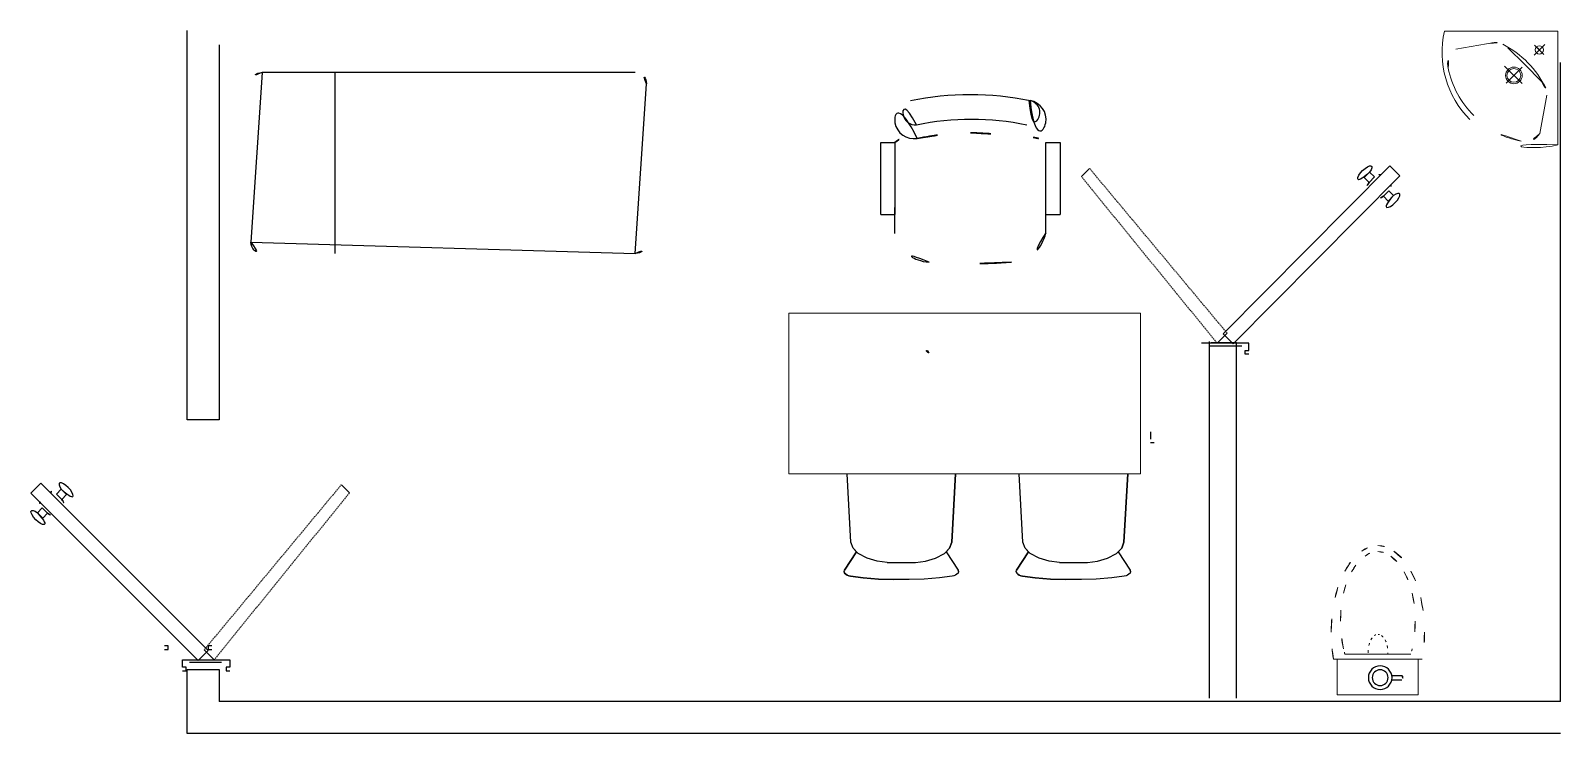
# Model space of a CAD drawing. Header units: inches. Extents: x -20102930481 to -19884906075, y 8171002997 to 8304837243.
# Drawn here: x -19884909154.7 to -19884908867.3, y 8171003968.6 to 8171004100.6 of the extents above; entities that cross this region are included whole.
import ezdxf

# ---------------------------------------------------------------- set-up
doc = ezdxf.new("R2010")
doc.units = ezdxf.units.IN
doc.header["$MEASUREMENT"] = 0
doc.linetypes.add('HIDDEN', pattern=[0.375, 0.25, -0.125])
for name, color, linetype in [('Layer1', 240, 'Continuous'), ('LOTES', 7, 'Continuous'), ('Piezas Sanitarias', 7, 'Continuous'), ('VISTAS', 6, 'Continuous'), ('wall', 140, 'Continuous')]:
    doc.layers.add(name, color=color, linetype=linetype)
doc.layers.add('MOBILIARIO_MOVIL', color=2, linetype='Continuous', lineweight=20)

# ---------------------------------------------------------------- blocks, each defined once
blk = doc.blocks.new('P Chair')
for p, q in [((-259.133764552098, 349.1530719656876), (-259.1337645521271, 141.3852142260148)), ((-218.1837645520864, 349.1530719656876), (-259.133764552098, 349.1530719656876)), ((-218.1837645520864, 142.1564406117104), (-218.1837645520864, 349.1530719656876)), ((258.7175385002338, 349.6485261678645), (217.7675385002804, 349.6485261678608)), ((217.7675385002804, 349.6485261678608), (217.7675385002804, 141.8806684281881)), ((258.7175385002629, 141.8806684281881), (258.7175385002338, 349.6485261678645)), ((-218.1837645520864, 89.1461037471745), (-218.1837645520864, 162.8561037471663)), ((217.7675385002804, 87.4401731001708), (217.7675385002804, 162.1619999999384))]:
    blk.add_line(p, q)
at = {"linetype": 'Continuous'}
for p, q in [((-217.9994421573065, 141.3852142260148), (-259.1337645521271, 141.3852142260148)), ((258.7175385002629, 141.8806684281881), (217.7675385002804, 141.8806684281881))]:
    blk.add_line(p, q, dxfattribs=at)
for centre, radius, start, end in [((-0.007509725022828206, -347.8693444417804), 836.2256085814062, 78.08993232286258, 101.9100676771373), ((-163.0809316391242, 415.8950674936787), 55.28254973779035, 99.89883811843956, 279.7522103954503), ((-165.7235366005625, 435.5425091298675), 35.15038994497284, 94.91276213144351, 274.9127621314439), ((163.0734219140722, 415.8950674936787), 55.28254973779035, 260.2477896045497, 80.10116188156044), ((158.7507173243503, 436.6001510624337), 36.21193172131102, 265.0872378685562, 70.3212532226276), ((-3.531864245596807, -349.0914577478688), 766.3275702958327, 78.01123810419728, 101.9887618958027), ((18.41999027493875, -534.8944103690301), 912.6856745086022, 91.1566682511965, 100.8713635267809), ((-18.42750000001979, -534.8944103690301), 912.6856745086022, 79.12863647321916, 88.8433317488035), ((-110.5650000000023, 114.5000135301816), 110.565, 193.2565848807499, 265.9234016741331), ((110.5649999999732, 114.5000135301816), 110.565, 274.0765983258668, 345.8334441779631), ((0, 1665.846000000005), 1665.846000000006, 265.9234016741329, 274.0765983258671)]:
    blk.add_arc(centre, radius, start, end, dxfattribs=at)
for centre, start, end in [((-180.8605138439452, 308.9014853644621), 90.7226100235568, 132.8381951137704), ((180.4442877921392, 309.3969395666354), 47.1618048862296, 87.57171213381959)]:
    blk.add_arc(centre, 54.89276152036445, start, end)
blk = doc.blocks.new('Basin 2')
at = {"lineweight": 13}
for p, q in [((0, -410), (0, 0)), ((0, 0), (410, 0)), ((230.7365740060741, -40.68508343350732), (368.3541944519257, -64.95078293901133)), ((40.6850834335055, -230.7365740060727), (64.9507829390077, -368.3541944519257))]:
    blk.add_line(p, q, dxfattribs=at)
at = {"lineweight": 5}
for p, q in [((0, 0), (0, -200)), ((48.0560727597458, -48.05607275974762), (85.92876326607438, -85.92876326607666)), ((84.55200541932754, -49.96688633311533), (51.21329467424948, -83.30559707819339)), ((67.25944587622143, -67.25944587622143), (84.55200541932754, -49.96688633311533)), ((120.2081528017134, -120.2081528017134), (181.0089901612046, -59.40731544222217)), ((120.2081528017134, -120.2081528017134), (59.40731544222035, -181.0089901612037)), ((129.4028773650152, -129.4028773650175), (187.5453580116482, -187.5453580116491)), ((192.9632720939935, -125.234779439952), (129.4863795233523, -188.7116720105937)), ((159.0990257669728, -159.0990257669732), (192.9632720939935, -125.234779439952))]:
    blk.add_line(p, q, dxfattribs=at)
for centre, radius in [((67.25944587622143, -67.25944587622143), 15), ((159.0990257669728, -159.0990257669732), 30)]:
    blk.add_circle(centre, radius, dxfattribs=at)
at = {"lineweight": 13}
blk.add_circle((159.0990257669728, -159.0990257669732), 25, dxfattribs=at)
for centre, radius, start, end in [((355.5195720007214, -354.5714647035466), 345.1245719056662, 116.9390042373416, 154.3092734873311), ((227.4623081347963, -107.3895208100275), 66.78474962679638, 72.81017527218367, 134.0724767576046), ((75.97303914211625, -75.97303914211807), 342.5578976705159, 315.0000000000184, 12.81369659904593), ((331.7740530836927, -120.3205838680551), 66.36204937644563, 346.6009009590553, 56.54919527637677), ((107.3895208100257, -227.4623081347959), 66.78474962679638, 135.9275232423954, 197.1898247278489), ((75.97303914211807, -75.9730391421167), 342.5578976705159, 257.1863034009737, 315.0000000000184), ((61.83090351838655, -61.83090351838564), 342.5578976705159, 281.9981928529285, 315.0000000000184), ((120.3205838680515, -331.7740530836936), 66.36204937644563, 213.4508047235728, 283.399099040964)]:
    blk.add_arc(centre, radius, start, end, dxfattribs=at)
at = {"lineweight": 5}
blk.add_arc((61.83090351838655, -61.83090351838655), 342.5578976705159, 315.0000000000184, 348.0018071470097, dxfattribs=at)
blk = doc.blocks.new('commode')
at = {"lineweight": 18}
for p, q in [((0.02326844393246574, 0.579930588042771), (0.02326844393246574, 0.4407976834263536)), ((0.02326844393246574, 0.579930588042771), (0.3379778131347848, 0.579930588042771)), ((0.3379778131347848, 0.579930588042771), (0.3379778131347848, 0.4407976834263536)), ((0.3541772249955102, 0.4407976834263536), (0.008702560578967677, 0.4407976834263536)), ((0.3092760068984717, 0.4224094198361854), (0.05360377867600619, 0.4224094198361854))]:
    blk.add_line(p, q, dxfattribs=at)
for p, q in [((0.2356011113079148, 0.5044457298063207), (0.2749557825400188, 0.5044457298063207)), ((0.2356514898856403, 0.5217257298063487), (0.2745210882840183, 0.5217257298063487))]:
    blk.add_line(p, q)
for radius in [0.04602092158113374, 0.030539601093682]:
    blk.add_circle((0.1904238933429951, 0.5132175141188782), radius)
blk.add_arc((0.2684502714446353, 0.5129275452709408), 0.01068938109529084, 307.4880301962534, 55.39401778651955)
for centre, radius, start, end in [((0.6238321923901822, 0.336959953798214), 0.6238322996025545, 170.4184431657297, 180), ((0.3602804376114364, 0.3321230253568501), 0.319690797747216, 163.5954360510485, 167.4266549956183), ((0.2769829065800877, 0.4170748053002171), 0.1336981777824349, 177.7132668310445, 179.9999999983325), ((0.2769829065809972, 0.4170748053074931), 0.1336981777831211, 179.9999999995831, 192.5398667998981), ((0.0869303790414051, 0.4170748053074931), 0.1336981777803885, 347.4601331996723, 0), ((0.08693037903958611, 0.4170748053074931), 0.1336981777824287, 359.9999999991662, 2.286733166868647), ((0.002599347960313025, 0.3321230253568501), 0.3196907977490674, 12.57334500395212, 16.40456394939556), ((-0.2609524068193423, 0.336959953798214), 0.6238322996059656, 0, 9.581556834270287), ((0.5353537324763238, 0.2930750152008841), 0.4990658396891376, 167.4266549956183, 180), ((0.2299731482744392, 0.40661867014569), 0.08553960493882207, 192.5398668003277, 208.2349499874454), ((0.2003817651457211, 0.390728661979665), 0.05195177507389825, 208.2349499874454, 232.3543100765073), ((0.1635315204748622, 0.390728661979665), 0.05195177507393617, 307.6456899228667, 331.7650500120887), ((0.1339401373425062, 0.40661867014569), 0.08553960494104924, 331.7650500130205, 347.4601331996723), ((-0.1724739468972984, 0.2930750152008841), 0.4990658396848051, 0, 12.57334500438169), ((0.6238321923938202, 0.336959953798214), 0.6238322996066291, 180, 192.5733450043817), ((0.1819566428093822, 0.3668425798750832), 0.02178507072153479, 232.354310076466, 269.9999999993747), ((0.1819566428093822, 0.3668425798750832), 0.02178507072162197, 269.9999999993747, 307.6456899228667), ((-0.2609524068193423, 0.336959953798214), 0.6238322996066472, 347.4266549956183, 0), ((0.5353537324726858, 0.2930750152008841), 0.4990658396852729, 180, 192.5733450039521), ((-0.1724739468954795, 0.2930750152008841), 0.4990658396825438, 347.4266549956183, 0), ((0.4049905738211237, 0.2881499411087134), 0.3996134971869005, 192.5733450043817, 208.3007557659146), ((0.3602804376159838, 0.254027005052194), 0.3196907977516764, 192.5733450043817, 208.3007557659146), ((0.00259934796122252, 0.254027005044918), 0.319690797748621, 331.6992442340854, 347.4266549960478), ((-0.04211078824846481, 0.2881499411087134), 0.3996134971884153, 331.6992442340854, 347.4266549960478), ((0.2672294362173488, 0.2139708670147229), 0.2431505109344131, 208.3007557659146, 232.4305804465929), ((0.2500715275327821, 0.194683745772636), 0.1945204087488447, 208.3007557659146, 232.4305804459669), ((0.1128082580416958, 0.194683745772636), 0.1945204087484762, 307.5694195539917, 331.6992442340854), ((0.09565034935621952, 0.2139708670147229), 0.2431505109350524, 307.5694195534072, 331.6992442336195), ((0.1814398927872389, 0.1024477935643517), 0.1024478397682742, 232.4305804459669, 269.9999999998437), ((0.1814398927872389, 0.1054652870152495), 0.08195827181475579, 232.4305804465929, 270.0000000001563), ((0.1814398927872389, 0.1054652870152495), 0.08195827181418106, 269.9999999996873, 307.5694195533658), ((0.1814398927872389, 0.1024477935643517), 0.1024478397682012, 270.0000000001042, 307.5694195540331)]:
    blk.add_arc(centre, radius, start, end, dxfattribs=at)

msp = doc.modelspace()

# ---------------------------------------------------------------- linework, layer by layer
msp.add_line((-19884909097.55931, 8171004092.694064), (-19884909097.55931, 8171004058.700503))
at = {"layer": 'Layer1'}
msp.add_line((-19884908867.30245, 8171003974.57085), (-19884908867.30245, 8171004094.57085), dxfattribs=at)
at = {"layer": 'LOTES', "color": 7, "linetype": 'Continuous'}
for p, q in [((-19884909000.61882, 8171004004.484564), (-19884909001.32671, 8171004017.343527)), ((-19884908981.63561, 8171004004.484564), (-19884908980.92772, 8171004017.343527)), ((-19884908968.28828, 8171004004.484564), (-19884908968.996, 8171004017.343527)), ((-19884908949.30507, 8171004004.484564), (-19884908948.59702, 8171004017.343527)), ((-19884909000.19449, 8171004003.377613), (-19884909000.61882, 8171004004.484564)), ((-19884908982.05994, 8171004003.377613), (-19884908981.63561, 8171004004.484564)), ((-19884908967.86395, 8171004003.377613), (-19884908968.28828, 8171004004.484564)), ((-19884908949.72923, 8171004003.377613), (-19884908949.30507, 8171004004.484564)), ((-19884908999.55253, 8171004002.701677), (-19884909001.81428, 8171003999.233829)), ((-19884908999.22978, 8171004002.361986), (-19884909000.19449, 8171004003.377613)), ((-19884908997.537, 8171004001.509918), (-19884908999.22978, 8171004002.361986)), ((-19884908995.65164, 8171004000.909161), (-19884908997.537, 8171004001.509918)), ((-19884908986.60296, 8171004000.909161), (-19884908984.71743, 8171004001.509918)), ((-19884908984.71743, 8171004001.509918), (-19884908983.02465, 8171004002.361986)), ((-19884908983.02465, 8171004002.361986), (-19884908982.05994, 8171004003.377613)), ((-19884908982.7019, 8171004002.701677), (-19884908980.44016, 8171003999.233829)), ((-19884908967.22198, 8171004002.701677), (-19884908969.48357, 8171003999.233829)), ((-19884908966.89924, 8171004002.361986), (-19884908967.86395, 8171004003.377613)), ((-19884908965.20646, 8171004001.509918), (-19884908966.89924, 8171004002.361986)), ((-19884908963.32094, 8171004000.909161), (-19884908965.20646, 8171004001.509918)), ((-19884908954.27225, 8171004000.909161), (-19884908952.38689, 8171004001.509918)), ((-19884908952.38689, 8171004001.509918), (-19884908950.69395, 8171004002.361986)), ((-19884908950.69395, 8171004002.361986), (-19884908949.72923, 8171004003.377613)), ((-19884908950.37137, 8171004002.701677), (-19884908948.10961, 8171003999.233829)), ((-19884909001.86877, 8171003998.998369), (-19884909001.81428, 8171003999.233829)), ((-19884909001.86877, 8171003998.998369), (-19884909001.78552, 8171003998.695215)), ((-19884909001.78552, 8171003998.695215), (-19884909001.55713, 8171003998.455637)), ((-19884908993.76579, 8171004000.660122), (-19884908995.65164, 8171004000.909161)), ((-19884908993.76579, 8171004000.660122), (-19884908988.48882, 8171004000.660122)), ((-19884908988.48882, 8171004000.660122), (-19884908986.60296, 8171004000.909161)), ((-19884908980.46891, 8171003998.695215), (-19884908980.6973, 8171003998.455637)), ((-19884908980.38549, 8171003998.998369), (-19884908980.46891, 8171003998.695215)), ((-19884908980.38549, 8171003998.998369), (-19884908980.44016, 8171003999.233829)), ((-19884908969.53823, 8171003998.998369), (-19884908969.48357, 8171003999.233829)), ((-19884908969.53823, 8171003998.998369), (-19884908969.45481, 8171003998.695215)), ((-19884908969.45481, 8171003998.695215), (-19884908969.22659, 8171003998.455637)), ((-19884908961.43508, 8171004000.660122), (-19884908963.32094, 8171004000.909161)), ((-19884908961.43508, 8171004000.660122), (-19884908956.1581, 8171004000.660122)), ((-19884908956.1581, 8171004000.660122), (-19884908954.27225, 8171004000.909161)), ((-19884908948.13821, 8171003998.695215), (-19884908948.36677, 8171003998.455637)), ((-19884908948.05495, 8171003998.998369), (-19884908948.13821, 8171003998.695215)), ((-19884908948.05495, 8171003998.998369), (-19884908948.10961, 8171003999.233829)), ((-19884909001.55713, 8171003998.455637), (-19884909001.29896, 8171003998.302168)), ((-19884909001.29896, 8171003998.302168), (-19884909001.01137, 8171003998.191797)), ((-19884909001.01137, 8171003998.191797), (-19884909000.67617, 8171003998.098454)), ((-19884909000.67617, 8171003998.098454), (-19884908998.32259, 8171003997.802069)), ((-19884908998.32259, 8171003997.802069), (-19884908995.4325, 8171003997.552778)), ((-19884908995.4325, 8171003997.552778), (-19884908992.6297, 8171003997.447451)), ((-19884908989.62473, 8171003997.447451), (-19884908992.6297, 8171003997.447451)), ((-19884908986.82193, 8171003997.552778), (-19884908989.62473, 8171003997.447451)), ((-19884908983.93184, 8171003997.802069), (-19884908986.82193, 8171003997.552778)), ((-19884908981.57826, 8171003998.098454), (-19884908983.93184, 8171003997.802069)), ((-19884908981.24306, 8171003998.191797), (-19884908981.57826, 8171003998.098454)), ((-19884908980.95547, 8171003998.302168), (-19884908981.24306, 8171003998.191797)), ((-19884908980.6973, 8171003998.455637), (-19884908980.95547, 8171003998.302168)), ((-19884908969.22659, 8171003998.455637), (-19884908968.96842, 8171003998.302168)), ((-19884908968.96842, 8171003998.302168), (-19884908968.68066, 8171003998.191797)), ((-19884908968.68066, 8171003998.191797), (-19884908968.34563, 8171003998.098454)), ((-19884908968.34563, 8171003998.098454), (-19884908965.99188, 8171003997.802069)), ((-19884908965.99188, 8171003997.802069), (-19884908963.10196, 8171003997.552778)), ((-19884908963.10196, 8171003997.552778), (-19884908960.29916, 8171003997.447451)), ((-19884908957.2942, 8171003997.447451), (-19884908960.29916, 8171003997.447451)), ((-19884908954.49139, 8171003997.552778), (-19884908957.2942, 8171003997.447451)), ((-19884908951.60114, 8171003997.802069), (-19884908954.49139, 8171003997.552778)), ((-19884908949.24772, 8171003998.098454), (-19884908951.60114, 8171003997.802069)), ((-19884908948.91236, 8171003998.191797), (-19884908949.24772, 8171003998.098454)), ((-19884908948.62476, 8171003998.302168), (-19884908948.91236, 8171003998.191797)), ((-19884908948.36677, 8171003998.455637), (-19884908948.62476, 8171003998.302168))]:
    msp.add_line(p, q, dxfattribs=at)
for points in [[(-19884908980.92755, 8171004017.343527), (-19884908981.63561, 8171004004.483934), (-19884908982.05994, 8171004003.37694), (-19884908982.7019, 8171004002.701088), (-19884908980.44016, 8171003999.233156), (-19884908980.38549, 8171003998.997696), (-19884908980.46891, 8171003998.694628), (-19884908980.6973, 8171003998.455006), (-19884908980.95547, 8171003998.301495), (-19884908981.24306, 8171003998.191166), (-19884908981.57826, 8171003998.09778), (-19884908983.93184, 8171003997.801481), (-19884908986.82193, 8171003997.552105), (-19884908989.62473, 8171003997.446779), (-19884908992.6297, 8171003997.446779), (-19884908995.4325, 8171003997.552105), (-19884908998.32259, 8171003997.801481), (-19884909000.67617, 8171003998.09778), (-19884909001.01137, 8171003998.191166), (-19884909001.29896, 8171003998.301495), (-19884909001.55713, 8171003998.455006), (-19884909001.78552, 8171003998.694628), (-19884909001.86877, 8171003998.997696), (-19884909001.81428, 8171003999.233156), (-19884908999.55253, 8171004002.701088), (-19884909000.19449, 8171004003.37694), (-19884909000.61882, 8171004004.483934), (-19884909001.32671, 8171004017.343527)], [(-19884908948.59702, 8171004017.343527), (-19884908949.30507, 8171004004.483934), (-19884908949.72923, 8171004003.37694), (-19884908950.37137, 8171004002.701088), (-19884908948.10961, 8171003999.233156), (-19884908948.05495, 8171003998.997696), (-19884908948.13821, 8171003998.694628), (-19884908948.36677, 8171003998.455006), (-19884908948.62476, 8171003998.301495), (-19884908948.91236, 8171003998.191166), (-19884908949.24772, 8171003998.09778), (-19884908951.60114, 8171003997.801481), (-19884908954.49139, 8171003997.552105), (-19884908957.2942, 8171003997.446779), (-19884908960.29916, 8171003997.446779), (-19884908963.10196, 8171003997.552105), (-19884908965.99188, 8171003997.801481), (-19884908968.34563, 8171003998.09778), (-19884908968.68066, 8171003998.191166), (-19884908968.96842, 8171003998.301495), (-19884908969.22659, 8171003998.455006), (-19884908969.45481, 8171003998.694628), (-19884908969.53823, 8171003998.997696), (-19884908969.48357, 8171003999.233156), (-19884908967.22198, 8171004002.701088), (-19884908967.86395, 8171004003.37694), (-19884908968.28828, 8171004004.483934), (-19884908968.996, 8171004017.343527)]]:
    msp.add_lwpolyline(points, dxfattribs=at)
at = {"layer": 'MOBILIARIO_MOVIL'}
for p, q in [((-19884909012.28262, 8171004047.504103), (-19884908946.21316, 8171004047.504103)), ((-19884909012.28262, 8171004017.343527), (-19884909012.28262, 8171004047.504103)), ((-19884908946.21316, 8171004017.343527), (-19884908946.21316, 8171004047.504103)), ((-19884908946.21316, 8171004017.343527), (-19884909012.28262, 8171004017.343527))]:
    msp.add_line(p, q, dxfattribs=at)
at = {"layer": 'Piezas Sanitarias'}
msp.add_lwpolyline([(-19884909041.13005, 8171004092.694064), (-19884909111.20989, 8171004092.694064, 0.4142135623730284), (-19884909113.33355, 8171004090.570407), (-19884909113.33355, 8171004060.839572, 0.414213562373119), (-19884909111.20989, 8171004058.715976), (-19884909041.13005, 8171004058.715976, 0.4142135623730953), (-19884909039.0064, 8171004060.839572), (-19884909039.0064, 8171004090.570407, 0.4142135623730928)], format="xyb", close=True, dxfattribs=at)
at = {"layer": 'VISTAS', "linetype": 'Continuous'}
for p, q in [((-19884908903.1514, 8171004073.986817), (-19884908904.15643, 8171004072.976545)), ((-19884908903.1514, 8171004073.986817), (-19884908904.15643, 8171004072.976545)), ((-19884908903.1514, 8171004073.986817), (-19884908902.23932, 8171004073.079252)), ((-19884908903.1514, 8171004073.986817), (-19884908902.23932, 8171004073.079252)), ((-19884908904.15643, 8171004072.976545), (-19884908903.24435, 8171004072.069287)), ((-19884908904.15643, 8171004072.976545), (-19884908903.24435, 8171004072.069287)), ((-19884908902.23932, 8171004073.079252), (-19884908903.24435, 8171004072.069287)), ((-19884908902.23932, 8171004073.079252), (-19884908903.24435, 8171004072.069287)), ((-19884908899.55632, 8171004070.477196), (-19884908900.56135, 8171004069.466922)), ((-19884908899.55632, 8171004070.477196), (-19884908900.56135, 8171004069.466922)), ((-19884908899.64928, 8171004068.559356), (-19884908900.56135, 8171004069.466922)), ((-19884908899.64928, 8171004068.559356), (-19884908900.56135, 8171004069.466922)), ((-19884908898.64425, 8171004069.56963), (-19884908899.64928, 8171004068.559356)), ((-19884908898.64425, 8171004069.56963), (-19884908899.64928, 8171004068.559356)), ((-19884908898.64425, 8171004069.56963), (-19884908899.55632, 8171004070.477196)), ((-19884908898.64425, 8171004069.56963), (-19884908899.55632, 8171004070.477196)), ((-19884908925.83605, 8171004041.857112), (-19884908934.74222, 8171004041.834286)), ((-19884908925.83254, 8171004040.486908), (-19884908925.83605, 8171004041.857112)), ((-19884908926.51764, 8171004040.485152), (-19884908925.83254, 8171004040.486908)), ((-19884908926.51589, 8171004039.800126), (-19884908926.51764, 8171004040.485152)), ((-19884908925.83078, 8171004039.801882), (-19884908926.51589, 8171004039.800126)), ((-19884908944.34211, 8171004025.206779), (-19884908944.3386, 8171004023.836576)), ((-19884908943.65174, 8171004023.153306), (-19884908944.33685, 8171004023.151549)), ((-19884909148.94691, 8171004014.441193), (-19884909149.85666, 8171004013.531292)), ((-19884909148.94691, 8171004014.441193), (-19884909149.85666, 8171004013.531292)), ((-19884909149.85666, 8171004013.531292), (-19884909148.84904, 8171004012.523907)), ((-19884909149.85666, 8171004013.531292), (-19884909148.84904, 8171004012.523907)), ((-19884909148.94691, 8171004014.441193), (-19884909147.93929, 8171004013.433498)), ((-19884909148.94691, 8171004014.441193), (-19884909147.93929, 8171004013.433498)), ((-19884909147.93929, 8171004013.433498), (-19884909148.84904, 8171004012.523907)), ((-19884909147.93929, 8171004013.433498), (-19884909148.84904, 8171004012.523907)), ((-19884909153.44272, 8171004010.012466), (-19884909152.53298, 8171004010.922367)), ((-19884909153.44272, 8171004010.012466), (-19884909152.53298, 8171004010.922367)), ((-19884909152.53298, 8171004010.922367), (-19884909151.52536, 8171004009.914673)), ((-19884909152.53298, 8171004010.922367), (-19884909151.52536, 8171004009.914673)), ((-19884909153.44272, 8171004010.012466), (-19884909152.43511, 8171004009.004772)), ((-19884909153.44272, 8171004010.012466), (-19884909152.43511, 8171004009.004772)), ((-19884909152.43511, 8171004009.004772), (-19884909151.52536, 8171004009.914673)), ((-19884909152.43511, 8171004009.004772), (-19884909151.52536, 8171004009.914673)), ((-19884909128.89003, 8171003985.034695), (-19884909129.57513, 8171003985.034695)), ((-19884909129.57513, 8171003984.349667), (-19884909128.89003, 8171003984.349667)), ((-19884909128.89003, 8171003984.349667), (-19884909128.89003, 8171003985.034695)), ((-19884909120.66894, 8171003985.034695), (-19884909121.35404, 8171003985.034695)), ((-19884909121.35404, 8171003985.034695), (-19884909121.35404, 8171003984.349667)), ((-19884909121.35404, 8171003984.349667), (-19884909120.66894, 8171003984.349667)), ((-19884909126.17998, 8171003980.999523), (-19884909126.17998, 8171003982.369732)), ((-19884909126.17998, 8171003982.369732), (-19884909117.27378, 8171003982.369732)), ((-19884909117.27378, 8171003982.369732), (-19884909117.27378, 8171003980.999523)), ((-19884909125.49488, 8171003980.999523), (-19884909126.17998, 8171003980.999523)), ((-19884909126.17998, 8171003980.314495), (-19884909125.49488, 8171003980.314495)), ((-19884909125.49488, 8171003980.314495), (-19884909125.49488, 8171003980.999523)), ((-19884909117.27378, 8171003980.999523), (-19884909117.95889, 8171003980.999523)), ((-19884909117.95889, 8171003980.999523), (-19884909117.95889, 8171003980.314495)), ((-19884909117.95889, 8171003980.314495), (-19884909117.27378, 8171003980.314495))]:
    msp.add_line(p, q, dxfattribs=at)
at = {"layer": 'VISTAS', "color": 9, "linetype": 'HIDDEN', "ltscale": 0.2}
for points in [[(-19884908957.29967, 8171004073.160334), (-19884908931.77347, 8171004041.842368), (-19884908929.90517, 8171004043.72035), (-19884908955.77253, 8171004074.693198)], [(-19884909094.79669, 8171004013.75349), (-19884909120.24254, 8171003982.370205), (-19884909122.11565, 8171003984.243393), (-19884909096.32776, 8171004015.282436)]]:
    msp.add_lwpolyline(points, close=True, dxfattribs=at)
at = {"layer": 'VISTAS', "linetype": 'Continuous'}
for points in [[(-19884908897.45199, 8171004073.27356), (-19884908928.80761, 8171004041.756875), (-19884908930.68936, 8171004043.629088), (-19884908899.33382, 8171004075.145764)], [(-19884909154.64447, 8171004013.713329), (-19884909123.20818, 8171003982.277111), (-19884909121.33123, 8171003984.15414), (-19884909152.76745, 8171004015.590351)]]:
    msp.add_lwpolyline(points, close=True, dxfattribs=at)
for centre, major_axis, ratio, start_param, end_param in [((-19884908904.03974, 8171004073.865647), (1.256294215547178, 1.262750441796898), 0.3333333333344057, 5.123905826455241, 10.58405744149514), ((-19884908904.03974, 8171004073.865647), (1.256294215547178, 1.262750441796898), 0.3333333333344057, 5.123905826455241, 10.58405744149514), ((-19884908902.35609, 8171004072.190459), (1.25629421555122, 1.262750441800961), 0.3333333333339019, 0, 1.159279480726317), ((-19884908902.35609, 8171004072.190459), (1.25629421555122, 1.262750441800961), 0.3333333333339019, 0, 1.159279480726317), ((-19884908902.35609, 8171004072.190459), (1.25629421555122, 1.262750441800961), 0.3333333333344973, 1.982313172866587, 3.141592653589793), ((-19884908902.35609, 8171004072.190459), (1.25629421555122, 1.262750441800961), 0.3333333333344973, 1.982313172866587, 3.141592653589793), ((-19884908986.19656, 8171004040.282457), (-0.2178353628111184, 0.2178353628111185), 0.3333333333346146, -1.159279480725154, 4.300872134313908), ((-19884909153.32375, 8171004009.123981), (-1.259526465434297, 1.259526465434297), 0.3333333333346146, -1.159279480725154, 4.300872134313908), ((-19884909151.64434, 8171004010.803156), (-1.259526465441671, 1.259526465441671), 0.3333333333344973, -2.220446049250313e-16, 1.159279480723207), ((-19884909151.64434, 8171004010.803156), (-1.259526465441671, 1.259526465441671), 0.3333333333344973, -2.220446049250313e-16, 1.159279480723207), ((-19884909151.64434, 8171004010.803156), (-1.259526465441671, 1.259526465441672), 0.3333333333339018, 1.982313172863475, 3.141592653589792), ((-19884909151.64434, 8171004010.803156), (-1.259526465441671, 1.259526465441672), 0.3333333333339018, 1.982313172863475, 3.141592653589792)]:
    msp.add_ellipse(centre, major_axis=major_axis, ratio=ratio, start_param=start_param, end_param=end_param, dxfattribs=at)
at = {"layer": 'VISTAS', "linetype": 'Continuous', "extrusion": (0, 0, -1)}
for centre, major_axis, ratio, start_param, end_param in [((-19884908900.44466, 8171004070.355708), (1.25629421555122, 1.262750441800961), 0.3333333333344973, -2.220446049250313e-16, 1.159279480723207), ((-19884908900.44466, 8171004070.355708), (1.25629421555122, 1.262750441800961), 0.3333333333344973, -2.220446049250313e-16, 1.159279480723207), ((-19884908900.44466, 8171004070.355708), (1.25629421555122, 1.262750441800962), 0.3333333333339018, 1.982313172863475, 3.141592653589792), ((-19884908900.44466, 8171004070.355708), (1.25629421555122, 1.262750441800962), 0.3333333333339018, 1.982313172863475, 3.141592653589792), ((-19884908898.76094, 8171004068.680842), (1.256294215543865, 1.262750441793569), 0.3333333333346146, -1.159279480725154, 4.300872134313908), ((-19884909149.73761, 8171004012.642801), (-1.259526465441671, 1.25952646544167), 0.3333333333339019, 0, 1.159279480726317), ((-19884909149.73761, 8171004012.642801), (-1.259526465441671, 1.25952646544167), 0.3333333333339019, 0, 1.159279480726317), ((-19884909148.05827, 8171004014.322298), (-1.259526465437619, 1.259526465437618), 0.3333333333344057, 5.123905826455241, 10.58405744149514), ((-19884909148.05827, 8171004014.322298), (-1.259526465437619, 1.259526465437618), 0.3333333333344057, 5.123905826455241, 10.58405744149514), ((-19884909149.73761, 8171004012.642801), (-1.259526465441671, 1.259526465441671), 0.3333333333344973, 1.982313172866587, 3.141592653589793), ((-19884909149.73761, 8171004012.642801), (-1.259526465441671, 1.259526465441671), 0.3333333333344973, 1.982313172866587, 3.141592653589793)]:
    msp.add_ellipse(centre, major_axis=major_axis, ratio=ratio, start_param=start_param, end_param=end_param, dxfattribs=at)
at = {"layer": 'wall'}
for p, q in [((-19884909125.30245, 8171004027.472599), (-19884909125.30245, 8171004100.57085)), ((-19884909119.30245, 8171004097.87742), (-19884909119.30245, 8171004027.472599)), ((-19884908933.30245, 8171004042.204693), (-19884908933.30245, 8171003975.167057)), ((-19884908928.12477, 8171004041.897202), (-19884908932.9162, 8171004041.897202)), ((-19884908928.12477, 8171003975.167057), (-19884908928.12477, 8171004041.897202)), ((-19884908933.16437, 8171004041.355746), (-19884908927.16439, 8171004041.371124)), ((-19884909119.30245, 8171004027.472599), (-19884909125.30245, 8171004027.472599)), ((-19884909118.8504, 8171003981.88715), (-19884909124.8504, 8171003981.88715)), ((-19884909125.30245, 8171003975.57085), (-19884909125.30245, 8171003980.57085)), ((-19884909125.30245, 8171003980.57085), (-19884909119.30245, 8171003980.57085)), ((-19884909119.30245, 8171003980.57085), (-19884909119.30245, 8171003974.57085)), ((-19884909125.30245, 8171003974.57085), (-19884909125.30245, 8171003975.57085)), ((-19884909125.30245, 8171003968.57085), (-19884909125.30245, 8171003974.57085)), ((-19884908867.30245, 8171003974.57085), (-19884909119.30245, 8171003974.57085)), ((-19884909119.30245, 8171003968.57085), (-19884909125.30245, 8171003968.57085)), ((-19884908867.30245, 8171003968.57085), (-19884909119.30245, 8171003968.57085))]:
    msp.add_line(p, q, dxfattribs=at)

# ---------------------------------------------------------------- block references
for name, p, xscale, yscale, zscale in [('Basin 2', (-19884908867.7564, 8171004100.43973), -0.05204104954671827, 0.05204104954671827, 0.05204104954671827), ('P Chair', (-19884908978.16214, 8171004056.797772), -0.06510866607683914, 0.06510866607683914, 0.06510866607683914)]:
    msp.add_blockref(name, p, dxfattribs=dict(xscale=xscale, yscale=yscale, zscale=zscale))
at = {"color": 7, "xscale": -48.31873996846566, "yscale": 48.31873996846566, "zscale": 48.31873996846566, "rotation": 180}
msp.add_blockref('commode', (-19884908910.36335, 8171004003.840311), dxfattribs=at)

doc.saveas('drawing.dxf')
